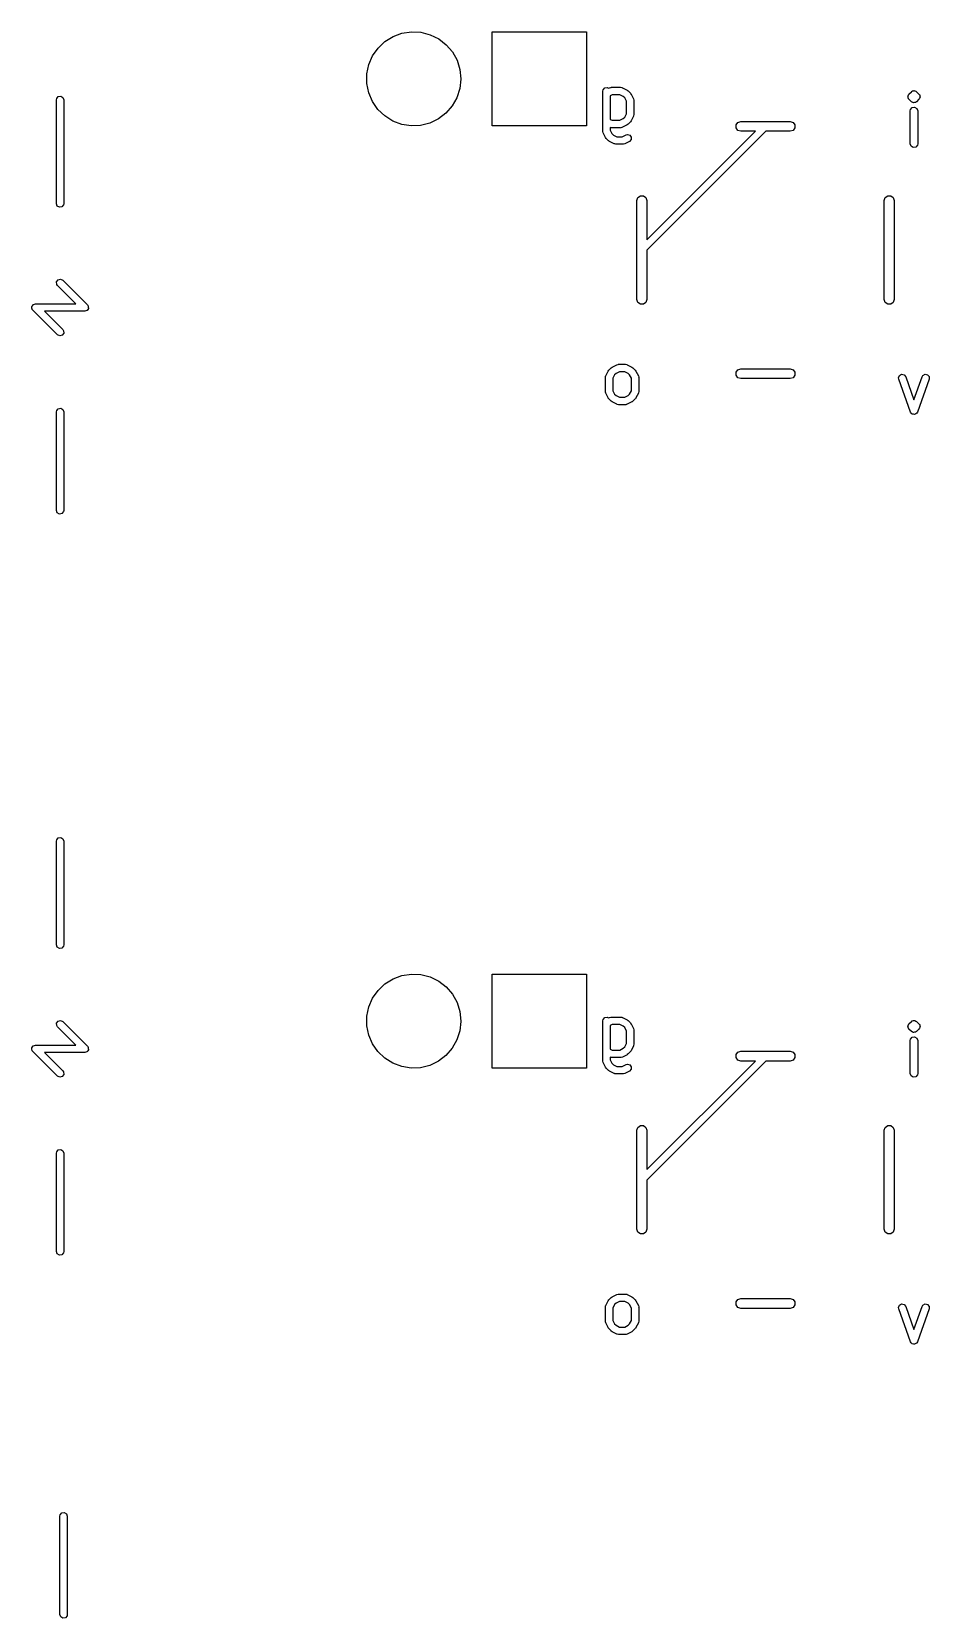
# Model space of a CAD drawing. Extents: x 0 to 132, y -20 to 105.
# Drawn here: x 114.06 to 132.2, y 41.85 to 73.93 of the extents above; entities that cross this region are included whole.
import ezdxf

# ---------------------------------------------------------------- set-up
doc = ezdxf.new("R2010")
doc.units = 0
doc.layers.add('BLACK', color=7, linetype='CONTINUOUS')

msp = doc.modelspace()

# ---------------------------------------------------------------- linework, layer by layer
at = {"layer": 'BLACK', "linetype": 'CONTINUOUS'}
for p, q in [((121.195, 73.7309), (121.358, 73.8324)), ((121.358, 73.8324), (121.539, 73.8988)), ((121.539, 73.8988), (121.729, 73.9276)), ((121.729, 73.9276), (121.922, 73.9175)), ((121.922, 73.9175), (122.108, 73.869)), ((122.108, 73.869), (122.281, 73.784)), ((122.281, 73.784), (122.433, 73.666)), ((123.363, 72.0237), (123.363, 73.9287)), ((123.363, 73.9287), (125.268, 73.9287)), ((125.268, 73.9287), (125.268, 72.0237)), ((120.945, 73.4409), (121.055, 73.5986)), ((121.055, 73.5986), (121.195, 73.7309)), ((122.433, 73.666), (122.558, 73.5199)), ((122.558, 73.5199), (122.651, 73.3515)), ((120.829, 73.0758), (120.868, 73.2643)), ((120.868, 73.2643), (120.945, 73.4409)), ((122.651, 73.3515), (122.709, 73.1678)), ((122.709, 73.1678), (122.728, 72.9762)), ((120.828, 72.8833), (120.829, 73.0758)), ((120.866, 72.6946), (120.828, 72.8833)), ((122.728, 72.9696), (122.708, 72.7782)), ((122.728, 72.9762), (122.728, 72.9696)), ((114.554, 72.5525), (114.559, 72.5782)), ((114.554, 70.4525), (114.554, 72.5525)), ((114.559, 72.5782), (114.591, 72.6175)), ((114.591, 72.6175), (114.642, 72.6264)), ((114.642, 72.6264), (114.686, 72.6007)), ((114.686, 72.6007), (114.704, 72.5525)), ((114.704, 72.5525), (114.704, 70.4525)), ((120.941, 72.5174), (120.866, 72.6946)), ((121.051, 72.3589), (120.941, 72.5174)), ((122.649, 72.5949), (122.554, 72.4272)), ((122.708, 72.7782), (122.649, 72.5949)), ((125.599, 72.7298), (125.603, 72.7554)), ((125.599, 71.9203), (125.599, 72.7298)), ((125.603, 72.7554), (125.636, 72.7947)), ((125.636, 72.7947), (125.687, 72.8036)), ((125.687, 72.8036), (125.716, 72.787)), ((125.716, 72.787), (125.735, 72.7969)), ((125.735, 72.7969), (125.76, 72.8043)), ((125.787, 72.6548), (125.749, 72.6358)), ((125.749, 72.6358), (125.749, 72.1571)), ((125.76, 72.8043), (125.765, 72.8033)), ((125.765, 72.8033), (125.769, 72.8048)), ((125.769, 72.8048), (125.959, 72.8048)), ((125.942, 72.6548), (125.787, 72.6548)), ((126.01, 72.6205), (125.942, 72.6548)), ((125.959, 72.8048), (125.985, 72.8003)), ((125.985, 72.8003), (125.989, 72.7974)), ((125.989, 72.7974), (125.993, 72.7969)), ((125.993, 72.7969), (126.088, 72.7492)), ((126.041, 72.5901), (126.01, 72.6205)), ((126.075, 72.5216), (126.041, 72.5901)), ((126.075, 72.2713), (126.075, 72.5216)), ((126.088, 72.7492), (126.106, 72.7359)), ((126.106, 72.7359), (126.108, 72.7352)), ((126.108, 72.7352), (126.155, 72.6876)), ((126.155, 72.6876), (126.168, 72.6692)), ((126.168, 72.6692), (126.169, 72.6681)), ((126.169, 72.6681), (126.217, 72.5729)), ((126.217, 72.5729), (126.224, 72.5479)), ((126.224, 72.5479), (126.223, 72.5435)), ((126.223, 72.5435), (126.225, 72.5393)), ((126.225, 72.5393), (126.225, 72.2536)), ((131.766, 72.622), (131.769, 72.6282)), ((131.771, 72.6032), (131.766, 72.622)), ((131.768, 72.6349), (131.779, 72.6509)), ((131.769, 72.6282), (131.768, 72.6349)), ((131.772, 72.5838), (131.771, 72.6032)), ((131.778, 72.5757), (131.772, 72.5838)), ((131.779, 72.5725), (131.778, 72.5757)), ((131.779, 72.6509), (131.787, 72.6685)), ((131.782, 72.5706), (131.779, 72.5725)), ((131.787, 72.5625), (131.782, 72.5706)), ((131.787, 72.6685), (131.835, 72.7162)), ((131.835, 72.5148), (131.787, 72.5625)), ((131.835, 72.7162), (131.843, 72.7218)), ((131.853, 72.5066), (131.835, 72.5148)), ((131.843, 72.7218), (131.845, 72.7246)), ((131.845, 72.7246), (131.848, 72.7254)), ((131.848, 72.7255), (131.85, 72.7281)), ((131.848, 72.7254), (131.848, 72.7255)), ((131.85, 72.7281), (131.852, 72.7284)), ((131.852, 72.7284), (131.856, 72.7311)), ((131.869, 72.4954), (131.853, 72.5066)), ((131.856, 72.7311), (131.876, 72.7328)), ((131.872, 72.4957), (131.869, 72.4954)), ((131.875, 72.494), (131.872, 72.4957)), ((131.878, 72.4946), (131.875, 72.494)), ((131.876, 72.7328), (131.895, 72.7378)), ((131.881, 72.4932), (131.878, 72.4946)), ((131.9, 72.4982), (131.881, 72.4932)), ((131.895, 72.7378), (131.898, 72.7364)), ((131.898, 72.7364), (131.901, 72.737)), ((131.92, 72.4999), (131.9, 72.4982)), ((131.901, 72.737), (131.904, 72.7353)), ((131.904, 72.7353), (131.907, 72.7356)), ((131.907, 72.7356), (131.923, 72.7244)), ((131.924, 72.5026), (131.92, 72.4999)), ((131.923, 72.7244), (131.941, 72.7162)), ((131.925, 72.5029), (131.924, 72.5026)), ((131.928, 72.5055), (131.925, 72.5029)), ((131.931, 72.5064), (131.928, 72.5056)), ((131.928, 72.5056), (131.928, 72.5055)), ((131.933, 72.5092), (131.931, 72.5064)), ((131.941, 72.5148), (131.933, 72.5092)), ((131.941, 72.7162), (131.989, 72.6685)), ((131.989, 72.5625), (131.941, 72.5148)), ((131.989, 72.6685), (131.994, 72.6604)), ((131.997, 72.5801), (131.989, 72.5625)), ((131.994, 72.6604), (131.997, 72.6585)), ((131.997, 72.6585), (131.998, 72.6553)), ((132.008, 72.5961), (131.997, 72.5801)), ((131.998, 72.6553), (132.004, 72.6472)), ((132.004, 72.6472), (132.005, 72.6278)), ((132.005, 72.6278), (132.01, 72.609)), ((132.01, 72.609), (132.007, 72.6028)), ((132.007, 72.6028), (132.008, 72.5961)), ((121.19, 72.2257), (121.051, 72.3589)), ((121.352, 72.1231), (121.19, 72.2257)), ((122.428, 72.2819), (122.275, 72.165)), ((122.554, 72.4272), (122.428, 72.2819)), ((125.942, 72.1381), (126.01, 72.1724)), ((126.01, 72.1724), (126.041, 72.2028)), ((126.041, 72.2028), (126.075, 72.2713)), ((126.217, 72.2201), (126.169, 72.1248)), ((126.22, 72.2279), (126.217, 72.2245)), ((126.217, 72.2245), (126.217, 72.2201)), ((126.225, 72.2536), (126.22, 72.2279)), ((131.813, 72.3298), (131.818, 72.3554)), ((131.813, 71.6631), (131.813, 72.3298)), ((131.818, 72.3554), (131.851, 72.3947)), ((131.851, 72.3947), (131.901, 72.4036)), ((131.901, 72.4036), (131.945, 72.378)), ((131.945, 72.378), (131.963, 72.3298)), ((131.963, 72.3298), (131.963, 71.6631)), ((121.533, 72.0554), (121.352, 72.1231)), ((121.723, 72.0252), (121.533, 72.0554)), ((121.915, 72.034), (121.723, 72.0252)), ((122.102, 72.0812), (121.915, 72.034)), ((122.275, 72.165), (122.102, 72.0812)), ((125.268, 72.0237), (123.363, 72.0237)), ((125.6, 71.916), (125.599, 71.9203)), ((125.599, 71.9117), (125.6, 71.916)), ((125.607, 71.8867), (125.599, 71.9117)), ((125.654, 71.7915), (125.607, 71.8867)), ((125.749, 72.1571), (125.787, 72.1381)), ((125.769, 71.9881), (125.749, 71.9917)), ((125.749, 71.9917), (125.749, 71.938)), ((125.749, 71.938), (125.783, 71.8695)), ((125.959, 71.9881), (125.769, 71.9881)), ((125.783, 71.8695), (125.813, 71.839)), ((125.787, 72.1381), (125.942, 72.1381)), ((125.964, 71.9897), (125.959, 71.9881)), ((125.968, 71.9886), (125.964, 71.9897)), ((125.993, 71.996), (125.968, 71.9886)), ((126.088, 72.0437), (125.993, 71.996)), ((126.069, 71.8445), (126.094, 71.8519)), ((126.089, 72.0448), (126.088, 72.0437)), ((126.108, 72.0577), (126.089, 72.0448)), ((126.094, 71.8519), (126.144, 71.84)), ((126.155, 72.1053), (126.108, 72.0577)), ((126.156, 72.1068), (126.155, 72.1053)), ((126.169, 72.1248), (126.156, 72.1068)), ((128.894, 71.9155), (126.488, 69.5094)), ((126.488, 69.7216), (128.682, 71.9155)), ((128.293, 72.0464), (128.329, 72.0964)), ((128.293, 71.9846), (128.293, 72.0464)), ((128.329, 71.9346), (128.293, 71.9846)), ((128.329, 72.0964), (128.388, 72.1155)), ((128.388, 71.9155), (128.329, 71.9346)), ((128.388, 72.1155), (129.388, 72.1155)), ((128.682, 71.9155), (128.388, 71.9155)), ((129.388, 71.9155), (128.894, 71.9155)), ((129.388, 72.1155), (129.447, 72.0964)), ((129.447, 71.9346), (129.388, 71.9155)), ((129.447, 72.0964), (129.483, 72.0464)), ((129.483, 71.9846), (129.447, 71.9346)), ((129.483, 72.0464), (129.483, 71.9846)), ((125.655, 71.7904), (125.654, 71.7915)), ((125.668, 71.772), (125.655, 71.7904)), ((125.716, 71.7244), (125.668, 71.772)), ((125.717, 71.7237), (125.716, 71.7244)), ((125.735, 71.7103), (125.717, 71.7237)), ((125.831, 71.6627), (125.735, 71.7103)), ((125.813, 71.839), (125.882, 71.8048)), ((125.835, 71.6622), (125.831, 71.6627)), ((125.839, 71.6593), (125.835, 71.6622)), ((125.864, 71.6548), (125.839, 71.6593)), ((126.007, 71.6548), (125.864, 71.6548)), ((125.882, 71.8048), (125.989, 71.8048)), ((125.989, 71.8048), (126.069, 71.8445)), ((126.011, 71.6563), (126.007, 71.6548)), ((126.016, 71.6553), (126.011, 71.6563)), ((126.041, 71.6627), (126.016, 71.6553)), ((126.136, 71.7103), (126.041, 71.6627)), ((126.171, 71.7476), (126.136, 71.7103)), ((126.144, 71.84), (126.174, 71.7988)), ((126.174, 71.7988), (126.171, 71.7476)), ((131.831, 71.6149), (131.813, 71.6631)), ((131.875, 71.5893), (131.831, 71.6149)), ((131.925, 71.5982), (131.875, 71.5893)), ((131.958, 71.6375), (131.925, 71.5982)), ((131.963, 71.6631), (131.958, 71.6375)), ((126.288, 70.5155), (126.307, 70.5743)), ((126.307, 70.5743), (126.357, 70.6106)), ((126.357, 70.6106), (126.419, 70.6106)), ((126.419, 70.6106), (126.469, 70.5743)), ((126.469, 70.5743), (126.488, 70.5155)), ((131.288, 70.5155), (131.307, 70.5743)), ((131.307, 70.5743), (131.357, 70.6106)), ((131.357, 70.6106), (131.419, 70.6106)), ((131.419, 70.6106), (131.469, 70.5743)), ((131.469, 70.5743), (131.488, 70.5155)), ((114.572, 70.4043), (114.554, 70.4525)), ((114.616, 70.3786), (114.572, 70.4043)), ((114.666, 70.3875), (114.616, 70.3786)), ((114.699, 70.4268), (114.666, 70.3875)), ((114.704, 70.4525), (114.699, 70.4268)), ((126.288, 68.5155), (126.288, 70.5155)), ((126.488, 70.5155), (126.488, 69.7216)), ((131.288, 68.5155), (131.288, 70.5155)), ((131.488, 70.5155), (131.488, 68.5155)), ((126.488, 69.5094), (126.488, 68.5155)), ((114.557, 68.8719), (114.586, 68.9139)), ((114.561, 68.8208), (114.557, 68.8719)), ((114.576, 68.7995), (114.561, 68.8208)), ((114.948, 68.4275), (114.576, 68.7995)), ((114.586, 68.9139), (114.636, 68.9272)), ((114.636, 68.9272), (114.682, 68.9055)), ((114.682, 68.9055), (115.182, 68.4055)), ((114.055, 68.3655), (114.057, 68.3685)), ((114.059, 68.3433), (114.055, 68.3655)), ((114.057, 68.3719), (114.069, 68.3904)), ((114.057, 68.3685), (114.057, 68.3719)), ((114.061, 68.3208), (114.059, 68.3433)), ((114.064, 68.317), (114.061, 68.3208)), ((114.069, 68.3904), (114.081, 68.41)), ((114.081, 68.41), (114.084, 68.4111)), ((114.084, 68.4111), (114.086, 68.4139)), ((114.086, 68.4139), (114.108, 68.4198)), ((114.108, 68.4198), (114.129, 68.4275)), ((114.129, 68.4275), (114.948, 68.4275)), ((115.182, 68.4055), (115.191, 68.3921)), ((115.201, 68.3331), (115.188, 68.3146)), ((115.191, 68.3921), (115.194, 68.39)), ((115.194, 68.39), (115.194, 68.388)), ((115.194, 68.388), (115.197, 68.3842)), ((115.197, 68.3842), (115.199, 68.3617)), ((115.199, 68.3617), (115.203, 68.3395)), ((115.203, 68.3395), (115.201, 68.3365)), ((115.201, 68.3365), (115.201, 68.3331)), ((126.307, 68.4567), (126.288, 68.5155)), ((126.357, 68.4204), (126.307, 68.4567)), ((126.419, 68.4204), (126.357, 68.4204)), ((126.469, 68.4567), (126.419, 68.4204)), ((126.488, 68.5155), (126.469, 68.4567)), ((131.307, 68.4567), (131.288, 68.5155)), ((131.357, 68.4204), (131.307, 68.4567)), ((131.419, 68.4204), (131.357, 68.4204)), ((131.469, 68.4567), (131.419, 68.4204)), ((131.488, 68.5155), (131.469, 68.4567)), ((114.064, 68.315), (114.064, 68.317)), ((114.067, 68.3129), (114.064, 68.315)), ((114.076, 68.2995), (114.067, 68.3129)), ((114.576, 67.7995), (114.076, 68.2995)), ((115.129, 68.2775), (114.31, 68.2775)), ((114.31, 68.2775), (114.682, 67.9055)), ((115.15, 68.2852), (115.129, 68.2775)), ((115.172, 68.2911), (115.15, 68.2852)), ((115.174, 68.2939), (115.172, 68.2911)), ((115.177, 68.295), (115.174, 68.2939)), ((115.188, 68.3146), (115.177, 68.295)), ((114.622, 67.7778), (114.576, 67.7995)), ((114.672, 67.7911), (114.622, 67.7778)), ((114.701, 67.8331), (114.672, 67.7911)), ((114.682, 67.9055), (114.697, 67.8842)), ((114.697, 67.8842), (114.701, 67.8331)), ((125.659, 66.9729), (125.707, 67.0681)), ((125.707, 67.0681), (125.72, 67.0861)), ((125.72, 67.0861), (125.721, 67.0876)), ((125.721, 67.0876), (125.768, 67.1352)), ((125.768, 67.1352), (125.787, 67.1481)), ((125.787, 67.1481), (125.788, 67.1492)), ((125.788, 67.1492), (125.883, 67.1969)), ((125.934, 67.0548), (125.866, 67.0205)), ((125.883, 67.1969), (125.908, 67.2043)), ((125.908, 67.2043), (125.912, 67.2033)), ((125.912, 67.2033), (125.917, 67.2048)), ((125.917, 67.2048), (126.059, 67.2048)), ((126.042, 67.0548), (125.934, 67.0548)), ((126.11, 67.0205), (126.042, 67.0548)), ((126.059, 67.2048), (126.085, 67.2003)), ((126.085, 67.2003), (126.089, 67.1974)), ((126.089, 67.1974), (126.093, 67.1969)), ((126.093, 67.1969), (126.188, 67.1492)), ((126.188, 67.1492), (126.206, 67.1359)), ((126.206, 67.1359), (126.208, 67.1352)), ((126.208, 67.1352), (126.255, 67.0876)), ((126.255, 67.0876), (126.268, 67.0692)), ((126.268, 67.0692), (126.269, 67.0681)), ((126.269, 67.0681), (126.317, 66.9729)), ((128.293, 67.0464), (128.329, 67.0964)), ((128.293, 66.9846), (128.293, 67.0464)), ((128.329, 67.0964), (128.388, 67.1155)), ((128.388, 67.1155), (129.388, 67.1155)), ((129.388, 67.1155), (129.447, 67.0964)), ((129.447, 67.0964), (129.483, 67.0464)), ((129.483, 67.0464), (129.483, 66.9846)), ((125.651, 66.9393), (125.656, 66.965)), ((125.651, 66.6536), (125.651, 66.9393)), ((125.656, 66.965), (125.658, 66.9684)), ((125.658, 66.9684), (125.659, 66.9729)), ((125.835, 66.9901), (125.801, 66.9216)), ((125.801, 66.9216), (125.801, 66.6713)), ((125.866, 67.0205), (125.835, 66.9901)), ((126.141, 66.9901), (126.11, 67.0205)), ((126.175, 66.9216), (126.141, 66.9901)), ((126.175, 66.6713), (126.175, 66.9216)), ((126.317, 66.9729), (126.324, 66.9479)), ((126.324, 66.9479), (126.323, 66.9435)), ((126.323, 66.9435), (126.325, 66.9393)), ((126.325, 66.9393), (126.325, 66.6536)), ((128.329, 66.9346), (128.293, 66.9846)), ((128.388, 66.9155), (128.329, 66.9346)), ((129.388, 66.9155), (128.388, 66.9155)), ((129.447, 66.9346), (129.388, 66.9155)), ((129.483, 66.9846), (129.447, 66.9346)), ((131.575, 66.9302), (131.593, 66.9783)), ((131.579, 66.9046), (131.575, 66.9302)), ((131.817, 66.2379), (131.579, 66.9046)), ((131.593, 66.9783), (131.637, 67.0037)), ((131.637, 67.0037), (131.688, 66.9945)), ((131.688, 66.9945), (131.721, 66.955)), ((131.721, 66.955), (131.888, 66.4861)), ((131.888, 66.4861), (132.055, 66.955)), ((132.197, 66.9046), (131.959, 66.2379)), ((132.055, 66.955), (132.068, 66.9776)), ((132.068, 66.9776), (132.113, 67.0036)), ((132.113, 67.0036), (132.163, 66.995)), ((132.163, 66.995), (132.196, 66.9559)), ((132.196, 66.9559), (132.197, 66.9046)), ((125.653, 66.6494), (125.651, 66.6536)), ((125.652, 66.645), (125.653, 66.6494)), ((125.659, 66.6201), (125.652, 66.645)), ((125.707, 66.5248), (125.659, 66.6201)), ((125.708, 66.5237), (125.707, 66.5248)), ((125.721, 66.5053), (125.708, 66.5237)), ((125.768, 66.4577), (125.721, 66.5053)), ((125.77, 66.457), (125.768, 66.4577)), ((125.788, 66.4437), (125.77, 66.457)), ((125.883, 66.396), (125.788, 66.4437)), ((125.801, 66.6713), (125.835, 66.6028)), ((125.835, 66.6028), (125.866, 66.5724)), ((125.866, 66.5724), (125.934, 66.5381)), ((125.887, 66.3955), (125.883, 66.396)), ((125.891, 66.3926), (125.887, 66.3955)), ((125.934, 66.5381), (126.042, 66.5381)), ((126.042, 66.5381), (126.11, 66.5724)), ((126.093, 66.396), (126.068, 66.3886)), ((126.188, 66.4437), (126.093, 66.396)), ((126.11, 66.5724), (126.141, 66.6028)), ((126.141, 66.6028), (126.175, 66.6713)), ((126.189, 66.4448), (126.188, 66.4437)), ((126.208, 66.4577), (126.189, 66.4448)), ((126.255, 66.5053), (126.208, 66.4577)), ((126.256, 66.5068), (126.255, 66.5053)), ((126.269, 66.5248), (126.256, 66.5068)), ((126.317, 66.6201), (126.269, 66.5248)), ((126.32, 66.6279), (126.317, 66.6245)), ((126.317, 66.6245), (126.317, 66.6201)), ((126.325, 66.6536), (126.32, 66.6279)), ((114.554, 66.2425), (114.559, 66.2682)), ((114.554, 64.2525), (114.554, 66.2425)), ((114.559, 66.2682), (114.591, 66.3075)), ((114.591, 66.3075), (114.642, 66.3164)), ((114.642, 66.3164), (114.686, 66.2907)), ((114.686, 66.2907), (114.704, 66.2425)), ((114.704, 66.2425), (114.704, 64.2525)), ((125.917, 66.3881), (125.891, 66.3926)), ((126.059, 66.3881), (125.917, 66.3881)), ((126.064, 66.3897), (126.059, 66.3881)), ((126.068, 66.3886), (126.064, 66.3897)), ((131.818, 66.2375), (131.817, 66.2379)), ((131.818, 66.237), (131.818, 66.2375)), ((131.834, 66.2179), (131.818, 66.237)), ((131.85, 66.1984), (131.834, 66.2179)), ((131.851, 66.1983), (131.85, 66.1984)), ((131.851, 66.1979), (131.851, 66.1983)), ((131.876, 66.1937), (131.851, 66.1979)), ((131.901, 66.1892), (131.876, 66.1937)), ((131.923, 66.2021), (131.901, 66.1893)), ((131.901, 66.1893), (131.901, 66.1894)), ((131.901, 66.1894), (131.901, 66.1892)), ((131.945, 66.2146), (131.923, 66.2021)), ((131.946, 66.2153), (131.945, 66.215)), ((131.945, 66.215), (131.945, 66.2146)), ((131.959, 66.2379), (131.946, 66.2153)), ((114.572, 64.2043), (114.554, 64.2525)), ((114.616, 64.1786), (114.572, 64.2043)), ((114.666, 64.1875), (114.616, 64.1786)), ((114.699, 64.2268), (114.666, 64.1875)), ((114.704, 64.2525), (114.699, 64.2268)), ((114.554, 57.5665), (114.559, 57.5922)), ((114.554, 55.4665), (114.554, 57.5665)), ((114.559, 57.5922), (114.591, 57.6315)), ((114.591, 57.6315), (114.642, 57.6404)), ((114.642, 57.6404), (114.686, 57.6147)), ((114.686, 57.6147), (114.704, 57.5665)), ((114.704, 57.5665), (114.704, 55.4665)), ((114.572, 55.4183), (114.554, 55.4665)), ((114.616, 55.3926), (114.572, 55.4183)), ((114.666, 55.4015), (114.616, 55.3926)), ((114.699, 55.4408), (114.666, 55.4015)), ((114.704, 55.4665), (114.699, 55.4408)), ((121.358, 54.7824), (121.539, 54.8488)), ((121.539, 54.8488), (121.729, 54.8776)), ((121.729, 54.8776), (121.922, 54.8675)), ((121.922, 54.8675), (122.108, 54.819)), ((123.363, 52.9737), (123.363, 54.8787)), ((123.363, 54.8787), (125.268, 54.8787)), ((125.268, 54.8787), (125.268, 52.9737)), ((120.945, 54.3909), (121.055, 54.5486)), ((121.055, 54.5486), (121.195, 54.6809)), ((121.195, 54.6809), (121.358, 54.7824)), ((122.108, 54.819), (122.281, 54.734)), ((122.281, 54.734), (122.433, 54.616)), ((122.433, 54.616), (122.558, 54.4699)), ((120.829, 54.0258), (120.868, 54.2143)), ((120.868, 54.2143), (120.945, 54.3909)), ((122.558, 54.4699), (122.651, 54.3015)), ((122.651, 54.3015), (122.709, 54.1178)), ((114.557, 53.8859), (114.586, 53.9279)), ((114.586, 53.9279), (114.636, 53.9412)), ((114.636, 53.9412), (114.682, 53.9195)), ((114.682, 53.9195), (115.182, 53.4195)), ((120.828, 53.8333), (120.829, 54.0258)), ((122.728, 53.9196), (122.708, 53.7282)), ((122.709, 54.1178), (122.728, 53.9262)), ((122.728, 53.9262), (122.728, 53.9196)), ((125.599, 53.9338), (125.603, 53.9594)), ((125.599, 53.1243), (125.599, 53.9338)), ((125.603, 53.9594), (125.636, 53.9987)), ((125.636, 53.9987), (125.687, 54.0076)), ((125.687, 54.0076), (125.716, 53.991)), ((125.716, 53.991), (125.735, 54.0009)), ((125.735, 54.0009), (125.76, 54.0083)), ((125.76, 54.0083), (125.765, 54.0073)), ((125.765, 54.0073), (125.769, 54.0088)), ((125.769, 54.0088), (125.959, 54.0088)), ((125.959, 54.0088), (125.985, 54.0043)), ((125.985, 54.0043), (125.989, 54.0014)), ((125.989, 54.0014), (125.993, 54.0009)), ((125.993, 54.0009), (126.088, 53.9532)), ((126.088, 53.9532), (126.106, 53.9399)), ((126.106, 53.9399), (126.108, 53.9392)), ((126.108, 53.9392), (126.155, 53.8916)), ((126.155, 53.8916), (126.168, 53.8732)), ((131.787, 53.8725), (131.835, 53.9202)), ((131.835, 53.9202), (131.843, 53.9258)), ((131.843, 53.9258), (131.845, 53.9286)), ((131.845, 53.9286), (131.848, 53.9294)), ((131.848, 53.9295), (131.85, 53.9321)), ((131.848, 53.9294), (131.848, 53.9295)), ((131.85, 53.9321), (131.852, 53.9324)), ((131.852, 53.9324), (131.856, 53.9351)), ((131.856, 53.9351), (131.876, 53.9368)), ((131.876, 53.9368), (131.895, 53.9418)), ((131.895, 53.9418), (131.898, 53.9404)), ((131.898, 53.9404), (131.901, 53.941)), ((131.901, 53.941), (131.904, 53.9393)), ((131.904, 53.9393), (131.907, 53.9396)), ((131.907, 53.9396), (131.923, 53.9284)), ((131.923, 53.9284), (131.941, 53.9202)), ((131.941, 53.9202), (131.989, 53.8725)), ((114.561, 53.8348), (114.557, 53.8859)), ((114.576, 53.8135), (114.561, 53.8348)), ((114.948, 53.4415), (114.576, 53.8135)), ((120.866, 53.6446), (120.828, 53.8333)), ((120.941, 53.4674), (120.866, 53.6446)), ((122.708, 53.7282), (122.649, 53.5449)), ((125.787, 53.8588), (125.749, 53.8398)), ((125.749, 53.8398), (125.749, 53.3611)), ((125.942, 53.8588), (125.787, 53.8588)), ((126.01, 53.8245), (125.942, 53.8588)), ((126.041, 53.7941), (126.01, 53.8245)), ((126.075, 53.7256), (126.041, 53.7941)), ((126.075, 53.4753), (126.075, 53.7256)), ((126.168, 53.8732), (126.169, 53.8721)), ((126.169, 53.8721), (126.217, 53.7769)), ((126.217, 53.7769), (126.224, 53.7519)), ((126.224, 53.7519), (126.223, 53.7475)), ((126.223, 53.7475), (126.225, 53.7433)), ((126.225, 53.7433), (126.225, 53.4576)), ((131.766, 53.826), (131.769, 53.8322)), ((131.771, 53.8072), (131.766, 53.826)), ((131.768, 53.8389), (131.779, 53.8549)), ((131.769, 53.8322), (131.768, 53.8389)), ((131.772, 53.7878), (131.771, 53.8072)), ((131.778, 53.7797), (131.772, 53.7878)), ((131.779, 53.7765), (131.778, 53.7797)), ((131.779, 53.8549), (131.787, 53.8725)), ((131.782, 53.7746), (131.779, 53.7765)), ((131.787, 53.7665), (131.782, 53.7746)), ((131.835, 53.7188), (131.787, 53.7665)), ((131.818, 53.5594), (131.851, 53.5987)), ((131.853, 53.7106), (131.835, 53.7188)), ((131.851, 53.5987), (131.901, 53.6076)), ((131.869, 53.6994), (131.853, 53.7106)), ((131.872, 53.6997), (131.869, 53.6994)), ((131.875, 53.698), (131.872, 53.6997)), ((131.878, 53.6986), (131.875, 53.698)), ((131.881, 53.6972), (131.878, 53.6986)), ((131.9, 53.7022), (131.881, 53.6972)), ((131.92, 53.7039), (131.9, 53.7022)), ((131.901, 53.6076), (131.945, 53.582)), ((131.924, 53.7066), (131.92, 53.7039)), ((131.925, 53.7069), (131.924, 53.7066)), ((131.928, 53.7095), (131.925, 53.7069)), ((131.931, 53.7104), (131.928, 53.7096)), ((131.928, 53.7096), (131.928, 53.7095)), ((131.933, 53.7132), (131.931, 53.7104)), ((131.941, 53.7188), (131.933, 53.7132)), ((131.989, 53.7665), (131.941, 53.7188)), ((131.945, 53.582), (131.963, 53.5338)), ((131.989, 53.8725), (131.994, 53.8644)), ((131.997, 53.7841), (131.989, 53.7665)), ((131.994, 53.8644), (131.997, 53.8625)), ((131.997, 53.8625), (131.998, 53.8593)), ((132.008, 53.8001), (131.997, 53.7841)), ((131.998, 53.8593), (132.004, 53.8512)), ((132.004, 53.8512), (132.005, 53.8318)), ((132.005, 53.8318), (132.01, 53.813)), ((132.01, 53.813), (132.007, 53.8068)), ((132.007, 53.8068), (132.008, 53.8001)), ((114.055, 53.3795), (114.057, 53.3825)), ((114.059, 53.3573), (114.055, 53.3795)), ((114.057, 53.3859), (114.069, 53.4044)), ((114.057, 53.3825), (114.057, 53.3859)), ((114.061, 53.3348), (114.059, 53.3573)), ((114.064, 53.331), (114.061, 53.3348)), ((114.064, 53.329), (114.064, 53.331)), ((114.067, 53.3269), (114.064, 53.329)), ((114.076, 53.3135), (114.067, 53.3269)), ((114.069, 53.4044), (114.081, 53.424)), ((114.576, 52.8135), (114.076, 53.3135)), ((114.081, 53.424), (114.084, 53.4251)), ((114.084, 53.4251), (114.086, 53.4279)), ((114.086, 53.4279), (114.108, 53.4338)), ((114.108, 53.4338), (114.129, 53.4415)), ((114.129, 53.4415), (114.948, 53.4415)), ((115.129, 53.2915), (114.31, 53.2915)), ((114.31, 53.2915), (114.682, 52.9195)), ((115.15, 53.2992), (115.129, 53.2915)), ((115.172, 53.3051), (115.15, 53.2992)), ((115.174, 53.3079), (115.172, 53.3051)), ((115.177, 53.309), (115.174, 53.3079)), ((115.188, 53.3286), (115.177, 53.309)), ((115.182, 53.4195), (115.191, 53.4061)), ((115.201, 53.3471), (115.188, 53.3286)), ((115.191, 53.4061), (115.194, 53.404)), ((115.194, 53.404), (115.194, 53.402)), ((115.194, 53.402), (115.197, 53.3982)), ((115.197, 53.3982), (115.199, 53.3757)), ((115.199, 53.3757), (115.203, 53.3535)), ((115.203, 53.3535), (115.201, 53.3505)), ((115.201, 53.3505), (115.201, 53.3471)), ((121.051, 53.3089), (120.941, 53.4674)), ((121.19, 53.1757), (121.051, 53.3089)), ((122.554, 53.3772), (122.428, 53.2319)), ((122.649, 53.5449), (122.554, 53.3772)), ((125.749, 53.3611), (125.787, 53.3421)), ((125.787, 53.3421), (125.942, 53.3421)), ((125.942, 53.3421), (126.01, 53.3764)), ((126.088, 53.2477), (125.993, 53.2)), ((126.01, 53.3764), (126.041, 53.4068)), ((126.041, 53.4068), (126.075, 53.4753)), ((126.089, 53.2488), (126.088, 53.2477)), ((126.108, 53.2617), (126.089, 53.2488)), ((126.155, 53.3093), (126.108, 53.2617)), ((126.156, 53.3108), (126.155, 53.3093)), ((126.169, 53.3288), (126.156, 53.3108)), ((126.217, 53.4241), (126.169, 53.3288)), ((126.22, 53.4319), (126.217, 53.4285)), ((126.217, 53.4285), (126.217, 53.4241)), ((126.225, 53.4576), (126.22, 53.4319)), ((128.293, 53.2504), (128.329, 53.3004)), ((128.293, 53.1886), (128.293, 53.2504)), ((128.329, 53.3004), (128.388, 53.3195)), ((128.388, 53.3195), (129.388, 53.3195)), ((129.388, 53.3195), (129.447, 53.3004)), ((129.447, 53.3004), (129.483, 53.2504)), ((129.483, 53.2504), (129.483, 53.1886)), ((131.813, 53.5338), (131.818, 53.5594)), ((131.813, 52.8671), (131.813, 53.5338)), ((131.963, 53.5338), (131.963, 52.8671)), ((121.352, 53.0731), (121.19, 53.1757)), ((121.533, 53.0054), (121.352, 53.0731)), ((121.723, 52.9752), (121.533, 53.0054)), ((121.915, 52.984), (121.723, 52.9752)), ((122.102, 53.0312), (121.915, 52.984)), ((122.275, 53.115), (122.102, 53.0312)), ((122.428, 53.2319), (122.275, 53.115)), ((125.268, 52.9737), (123.363, 52.9737)), ((125.6, 53.12), (125.599, 53.1243)), ((125.599, 53.1157), (125.6, 53.12)), ((125.607, 53.0907), (125.599, 53.1157)), ((125.654, 52.9955), (125.607, 53.0907)), ((125.655, 52.9944), (125.654, 52.9955)), ((125.668, 52.976), (125.655, 52.9944)), ((125.716, 52.9284), (125.668, 52.976)), ((125.717, 52.9277), (125.716, 52.9284)), ((125.735, 52.9143), (125.717, 52.9277)), ((125.769, 53.1921), (125.749, 53.1957)), ((125.749, 53.1957), (125.749, 53.142)), ((125.749, 53.142), (125.783, 53.0735)), ((125.959, 53.1921), (125.769, 53.1921)), ((125.783, 53.0735), (125.813, 53.043)), ((125.813, 53.043), (125.882, 53.0088)), ((125.882, 53.0088), (125.989, 53.0088)), ((125.964, 53.1937), (125.959, 53.1921)), ((125.968, 53.1926), (125.964, 53.1937)), ((125.993, 53.2), (125.968, 53.1926)), ((125.989, 53.0088), (126.069, 53.0485)), ((126.069, 53.0485), (126.094, 53.0559)), ((126.094, 53.0559), (126.144, 53.044)), ((126.171, 52.9516), (126.136, 52.9143)), ((126.144, 53.044), (126.174, 53.0028)), ((126.174, 53.0028), (126.171, 52.9516)), ((128.894, 53.1195), (126.488, 50.7134)), ((126.488, 50.9256), (128.682, 53.1195)), ((128.329, 53.1386), (128.293, 53.1886)), ((128.388, 53.1195), (128.329, 53.1386)), ((128.682, 53.1195), (128.388, 53.1195)), ((129.388, 53.1195), (128.894, 53.1195)), ((129.447, 53.1386), (129.388, 53.1195)), ((129.483, 53.1886), (129.447, 53.1386)), ((114.622, 52.7918), (114.576, 52.8135)), ((114.672, 52.8051), (114.622, 52.7918)), ((114.701, 52.8471), (114.672, 52.8051)), ((114.682, 52.9195), (114.697, 52.8982)), ((114.697, 52.8982), (114.701, 52.8471)), ((125.831, 52.8667), (125.735, 52.9143)), ((125.835, 52.8662), (125.831, 52.8667)), ((125.839, 52.8633), (125.835, 52.8662)), ((125.864, 52.8588), (125.839, 52.8633)), ((126.007, 52.8588), (125.864, 52.8588)), ((126.011, 52.8603), (126.007, 52.8588)), ((126.016, 52.8593), (126.011, 52.8603)), ((126.041, 52.8667), (126.016, 52.8593)), ((126.136, 52.9143), (126.041, 52.8667)), ((131.831, 52.8189), (131.813, 52.8671)), ((131.875, 52.7933), (131.831, 52.8189)), ((131.925, 52.8022), (131.875, 52.7933)), ((131.958, 52.8415), (131.925, 52.8022)), ((131.963, 52.8671), (131.958, 52.8415)), ((126.288, 51.7195), (126.307, 51.7783)), ((126.288, 49.7195), (126.288, 51.7195)), ((126.307, 51.7783), (126.357, 51.8146)), ((126.357, 51.8146), (126.419, 51.8146)), ((126.419, 51.8146), (126.469, 51.7783)), ((126.469, 51.7783), (126.488, 51.7195)), ((126.488, 51.7195), (126.488, 50.9256)), ((131.288, 51.7195), (131.307, 51.7783)), ((131.288, 49.7195), (131.288, 51.7195)), ((131.307, 51.7783), (131.357, 51.8146)), ((131.357, 51.8146), (131.419, 51.8146)), ((131.419, 51.8146), (131.469, 51.7783)), ((131.469, 51.7783), (131.488, 51.7195)), ((131.488, 51.7195), (131.488, 49.7195)), ((114.559, 51.2822), (114.591, 51.3215)), ((114.591, 51.3215), (114.642, 51.3304)), ((114.642, 51.3304), (114.686, 51.3047)), ((114.554, 51.2565), (114.559, 51.2822)), ((114.554, 49.2665), (114.554, 51.2565)), ((114.686, 51.3047), (114.704, 51.2565)), ((114.704, 51.2565), (114.704, 49.2665)), ((126.488, 50.7134), (126.488, 49.7195)), ((126.307, 49.6607), (126.288, 49.7195)), ((126.488, 49.7195), (126.469, 49.6607)), ((131.307, 49.6607), (131.288, 49.7195)), ((131.488, 49.7195), (131.469, 49.6607)), ((126.357, 49.6244), (126.307, 49.6607)), ((126.419, 49.6244), (126.357, 49.6244)), ((126.469, 49.6607), (126.419, 49.6244)), ((131.357, 49.6244), (131.307, 49.6607)), ((131.419, 49.6244), (131.357, 49.6244)), ((131.469, 49.6607), (131.419, 49.6244)), ((114.572, 49.2183), (114.554, 49.2665)), ((114.616, 49.1926), (114.572, 49.2183)), ((114.666, 49.2015), (114.616, 49.1926)), ((114.699, 49.2408), (114.666, 49.2015)), ((114.704, 49.2665), (114.699, 49.2408)), ((125.651, 48.1433), (125.656, 48.169)), ((125.651, 47.8576), (125.651, 48.1433)), ((125.656, 48.169), (125.658, 48.1724)), ((125.658, 48.1724), (125.659, 48.1769)), ((125.659, 48.1769), (125.707, 48.2721)), ((125.707, 48.2721), (125.72, 48.2901)), ((125.72, 48.2901), (125.721, 48.2916)), ((125.721, 48.2916), (125.768, 48.3392)), ((125.768, 48.3392), (125.787, 48.3521)), ((125.787, 48.3521), (125.788, 48.3532)), ((125.788, 48.3532), (125.883, 48.4009)), ((125.835, 48.1941), (125.801, 48.1256)), ((125.801, 48.1256), (125.801, 47.8753)), ((125.866, 48.2245), (125.835, 48.1941)), ((125.934, 48.2588), (125.866, 48.2245)), ((125.883, 48.4009), (125.908, 48.4083)), ((125.908, 48.4083), (125.912, 48.4073)), ((125.912, 48.4073), (125.917, 48.4088)), ((125.917, 48.4088), (126.059, 48.4088)), ((126.042, 48.2588), (125.934, 48.2588)), ((126.11, 48.2245), (126.042, 48.2588)), ((126.059, 48.4088), (126.085, 48.4043)), ((126.085, 48.4043), (126.089, 48.4014)), ((126.089, 48.4014), (126.093, 48.4009)), ((126.093, 48.4009), (126.188, 48.3532)), ((126.141, 48.1941), (126.11, 48.2245)), ((126.175, 48.1256), (126.141, 48.1941)), ((126.175, 47.8753), (126.175, 48.1256)), ((126.188, 48.3532), (126.206, 48.3399)), ((126.206, 48.3399), (126.208, 48.3392)), ((126.208, 48.3392), (126.255, 48.2916)), ((126.255, 48.2916), (126.268, 48.2732)), ((126.268, 48.2732), (126.269, 48.2721)), ((126.269, 48.2721), (126.317, 48.1769)), ((126.317, 48.1769), (126.324, 48.1519)), ((126.324, 48.1519), (126.323, 48.1475)), ((126.323, 48.1475), (126.325, 48.1433)), ((126.325, 48.1433), (126.325, 47.8576)), ((128.293, 48.2504), (128.329, 48.3004)), ((128.293, 48.1886), (128.293, 48.2504)), ((128.329, 48.1386), (128.293, 48.1886)), ((128.329, 48.3004), (128.388, 48.3195)), ((128.388, 48.1195), (128.329, 48.1386)), ((128.388, 48.3195), (129.388, 48.3195)), ((129.388, 48.1195), (128.388, 48.1195)), ((129.388, 48.3195), (129.447, 48.3004)), ((129.447, 48.1386), (129.388, 48.1195)), ((129.447, 48.3004), (129.483, 48.2504)), ((129.483, 48.1886), (129.447, 48.1386)), ((129.483, 48.2504), (129.483, 48.1886)), ((131.575, 48.1342), (131.593, 48.1823)), ((131.579, 48.1086), (131.575, 48.1342)), ((131.593, 48.1823), (131.637, 48.2077)), ((131.637, 48.2077), (131.688, 48.1985)), ((131.688, 48.1985), (131.721, 48.159)), ((131.721, 48.159), (131.888, 47.6901)), ((131.888, 47.6901), (132.055, 48.159)), ((132.055, 48.159), (132.068, 48.1816)), ((132.068, 48.1816), (132.113, 48.2076)), ((132.113, 48.2076), (132.163, 48.199)), ((132.163, 48.199), (132.196, 48.1599)), ((132.196, 48.1599), (132.197, 48.1086)), ((125.653, 47.8534), (125.651, 47.8576)), ((125.652, 47.849), (125.653, 47.8534)), ((125.659, 47.8241), (125.652, 47.849)), ((125.707, 47.7288), (125.659, 47.8241)), ((125.801, 47.8753), (125.835, 47.8068)), ((125.835, 47.8068), (125.866, 47.7764)), ((126.11, 47.7764), (126.141, 47.8068)), ((126.141, 47.8068), (126.175, 47.8753)), ((126.317, 47.8241), (126.269, 47.7288)), ((126.32, 47.8319), (126.317, 47.8285)), ((126.317, 47.8285), (126.317, 47.8241)), ((126.325, 47.8576), (126.32, 47.8319)), ((131.817, 47.4419), (131.579, 48.1086)), ((132.197, 48.1086), (131.959, 47.4419)), ((125.708, 47.7277), (125.707, 47.7288)), ((125.721, 47.7093), (125.708, 47.7277)), ((125.768, 47.6617), (125.721, 47.7093)), ((125.77, 47.661), (125.768, 47.6617)), ((125.788, 47.6477), (125.77, 47.661)), ((125.883, 47.6), (125.788, 47.6477)), ((125.866, 47.7764), (125.934, 47.7421)), ((125.887, 47.5995), (125.883, 47.6)), ((125.891, 47.5966), (125.887, 47.5995)), ((125.917, 47.5921), (125.891, 47.5966)), ((126.059, 47.5921), (125.917, 47.5921)), ((125.934, 47.7421), (126.042, 47.7421)), ((126.042, 47.7421), (126.11, 47.7764)), ((126.064, 47.5937), (126.059, 47.5921)), ((126.068, 47.5926), (126.064, 47.5937)), ((126.093, 47.6), (126.068, 47.5926)), ((126.188, 47.6477), (126.093, 47.6)), ((126.189, 47.6488), (126.188, 47.6477)), ((126.208, 47.6617), (126.189, 47.6488)), ((126.255, 47.7093), (126.208, 47.6617)), ((126.256, 47.7108), (126.255, 47.7093)), ((126.269, 47.7288), (126.256, 47.7108)), ((131.818, 47.4415), (131.817, 47.4419)), ((131.818, 47.441), (131.818, 47.4415)), ((131.834, 47.4219), (131.818, 47.441)), ((131.85, 47.4024), (131.834, 47.4219)), ((131.851, 47.4023), (131.85, 47.4024)), ((131.851, 47.4019), (131.851, 47.4023)), ((131.876, 47.3977), (131.851, 47.4019)), ((131.901, 47.3932), (131.876, 47.3977)), ((131.923, 47.4061), (131.901, 47.3933)), ((131.901, 47.3933), (131.901, 47.3934)), ((131.901, 47.3934), (131.901, 47.3932)), ((131.945, 47.4186), (131.923, 47.4061)), ((131.946, 47.4193), (131.945, 47.419)), ((131.945, 47.419), (131.945, 47.4186)), ((131.959, 47.4419), (131.946, 47.4193)), ((114.624, 43.9175), (114.629, 43.9432)), ((114.629, 43.9432), (114.662, 43.9825)), ((114.662, 43.9825), (114.712, 43.9914)), ((114.712, 43.9914), (114.756, 43.9657)), ((114.756, 43.9657), (114.774, 43.9175)), ((114.624, 41.9275), (114.624, 43.9175)), ((114.774, 43.9175), (114.774, 41.9275)), ((114.642, 41.8793), (114.624, 41.9275)), ((114.686, 41.8536), (114.642, 41.8793)), ((114.736, 41.8625), (114.686, 41.8536)), ((114.769, 41.9018), (114.736, 41.8625)), ((114.774, 41.9275), (114.769, 41.9018))]:
    msp.add_line(p, q, dxfattribs=at)

doc.saveas('drawing.dxf')
